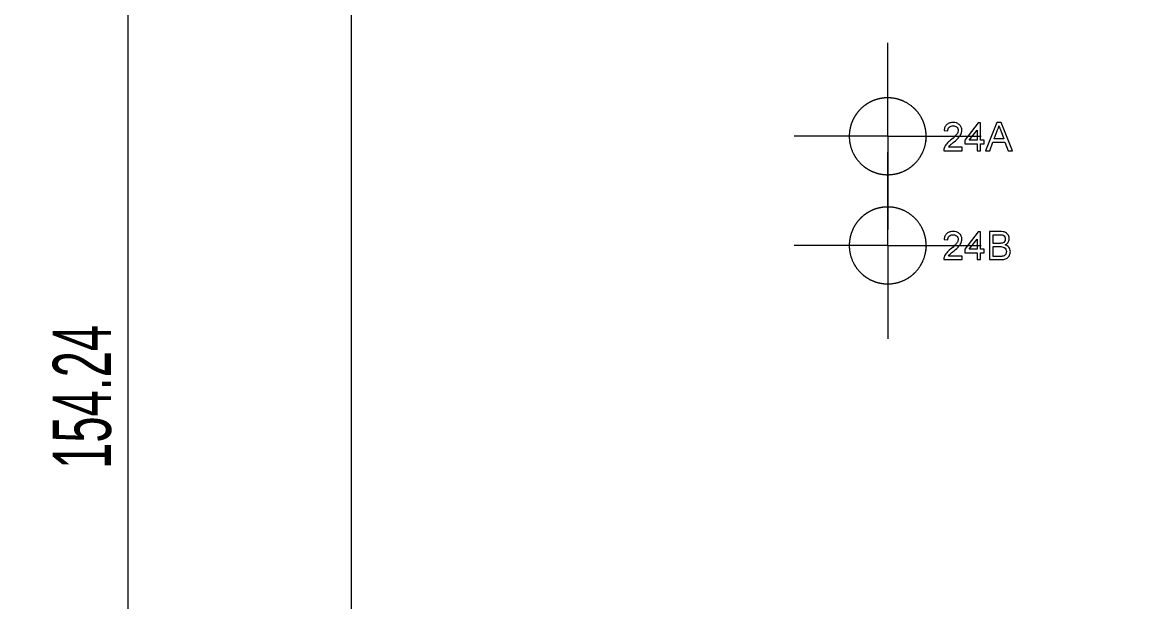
# Model space of a CAD drawing. Header units: millimetres. Extents: x -551 to 210, y 0 to 297.
# Drawn here: x 49 to 99.4, y 166.7 to 193.1 of the extents above; entities that cross this region are included whole.
import ezdxf

# ---------------------------------------------------------------- set-up
doc = ezdxf.new("R2010")
doc.units = ezdxf.units.MM
doc.styles.add('SLDTEXTSTYLE2', font='TXT', dxfattribs={"width": 0.605})
doc.dimstyles.new('SLDDIMSTYLE1', dxfattribs={"dimtxt": 2.568319, "dimasz": 2.568319, "dimexe": 0, "dimexo": 0.0625, "dimgap": 0.64208, "dimtad": 2, "dimrnd": 1e-09, "dimzin": 12, "dimdsep": 46, "dimtxsty": 'SLDTEXTSTYLE2', "dimsah": 1, "dimcen": 0.09, "dimadec": 0, "dimazin": 0, "dimtfac": 1, "dimtofl": 0, "dimtmove": 0, "dimatfit": 3, "dimfxl": 1, "dimtolj": 1, "dimtzin": 12, "dimarcsym": 0})
doc.dimstyles.new('SLDDIMSTYLE3', dxfattribs={"dimtxt": 2.568319, "dimasz": 2.568319, "dimexe": 0, "dimexo": 0.0625, "dimgap": 0.64208, "dimtad": 2, "dimrnd": 1e-09, "dimzin": 12, "dimdsep": 46, "dimtxsty": 'SLDTEXTSTYLE2', "dimblk1": 'NONE', "dimblk2": 'NONE', "dimsah": 1, "dimcen": 0.09, "dimadec": 0, "dimazin": 0, "dimtfac": 1, "dimtofl": 0, "dimtmove": 0, "dimatfit": 3, "dimldrblk": 'NONE', "dimfxl": 1, "dimtolj": 1, "dimtzin": 12, "dimarcsym": 0})

# ---------------------------------------------------------------- blocks, each defined once
blk = doc.blocks.new('*D5')
at = {"color": 7, "linetype": 'Continuous', "lineweight": 0}
for p, q in [((65.496, 252.68), (52.826, 252.68)), ((53.826, 252.68), (53.826, 98.438)), ((65.996, 98.438), (52.826, 98.438))]:
    blk.add_line(p, q, dxfattribs=at)
for points in [[(53.826, 252.68), (53.431, 250.111), (54.222, 250.111)], [(53.826, 98.438), (54.222, 101.006), (53.431, 101.006)]]:
    blk.add_solid(points, dxfattribs=at)
at = {"color": 7, "linetype": 'Continuous', "lineweight": 0, "insert": (50.416, 172.722), "char_height": 2.6458, "attachment_point": 1, "rotation": 90, "style": 'SLDTEXTSTYLE2'}
blk.add_mtext('154.24', dxfattribs=at)
blk = doc.blocks.new('SW_CENTERMARKSYMBOL_0')
at = {"color": 0, "linetype": 'Continuous', "lineweight": 0}
for p, q in [((0, 2.5), (0, 4.25)), ((0, 0), (0, 2.5)), ((-2.5, 0), (-4.25, 0)), ((0, 0), (-2.5, 0)), ((0, 0), (0, -2.5)), ((0, 0), (2.5, 0)), ((2.5, 0), (4.25, 0)), ((0, -2.5), (0, -4.25))]:
    blk.add_line(p, q, dxfattribs=at)
blk = doc.blocks.new('SW_CENTERMARKSYMBOL_1')
at = {"color": 0, "linetype": 'Continuous', "lineweight": 0}
for p, q in [((0, 2.5), (0, 4.25)), ((0, 0), (0, 2.5)), ((-2.5, 0), (-4.25, 0)), ((0, 0), (-2.5, 0)), ((0, 0), (0, -2.5)), ((0, 0), (2.5, 0)), ((2.5, 0), (4.25, 0)), ((0, -2.5), (0, -4.25))]:
    blk.add_line(p, q, dxfattribs=at)
blk = doc.blocks.new('*D14')
at = {"color": 7, "linetype": 'Continuous', "lineweight": 0, "attachment_point": 1, "rotation": 357.2491, "style": 'SLDTEXTSTYLE2'}
for s, insert, char_height in [('R', (137.481, 203.591), 2.646), ('719.48', (140.025, 203.469), 2.6458)]:
    blk.add_mtext(s, dxfattribs=dict(at, insert=insert, char_height=char_height))
blk = doc.blocks.new('_NONE')

msp = doc.modelspace()

# ---------------------------------------------------------------- linework, layer by layer
at = {"color": 7, "linetype": 'Continuous', "lineweight": 15}
for p, q in [((63.996, 233.28), (63.996, 101.386)), ((93.359, 188.486), (92.849, 187.202)), ((93.563, 188.486), (93.359, 188.486)), ((94.073, 187.202), (93.563, 188.486)), ((90.966, 188.124), (91.131, 188.107)), ((92.514, 188.47), (91.905, 187.679)), ((92.108, 187.679), (92.465, 188.142)), ((92.465, 188.142), (92.465, 187.679)), ((92.629, 188.47), (92.514, 188.47)), ((92.629, 187.679), (92.629, 188.47)), ((93.241, 187.745), (93.373, 188.101)), ((93.555, 188.083), (93.68, 187.745)), ((91.905, 187.679), (91.905, 187.515)), ((91.905, 187.515), (92.465, 187.515)), ((92.465, 187.679), (92.108, 187.679)), ((92.465, 187.515), (92.465, 187.202)), ((92.794, 187.679), (92.629, 187.679)), ((92.629, 187.515), (92.794, 187.515)), ((92.629, 187.202), (92.629, 187.515)), ((92.794, 187.515), (92.794, 187.679)), ((93.041, 187.202), (93.187, 187.597)), ((93.187, 187.597), (93.734, 187.597)), ((93.68, 187.745), (93.241, 187.745)), ((93.734, 187.597), (93.88, 187.202)), ((90.95, 187.202), (91.79, 187.202)), ((91.79, 187.366), (91.161, 187.366)), ((91.79, 187.202), (91.79, 187.366)), ((92.465, 187.202), (92.629, 187.202)), ((92.849, 187.202), (93.041, 187.202)), ((93.88, 187.202), (94.073, 187.202)), ((92.514, 183.51), (91.905, 182.72)), ((92.629, 183.51), (92.514, 183.51)), ((92.629, 182.72), (92.629, 183.51)), ((93.024, 183.526), (93.024, 182.242)), ((93.505, 183.526), (93.024, 183.526)), ((90.966, 183.164), (91.131, 183.148)), ((92.108, 182.72), (92.465, 183.182)), ((92.465, 183.182), (92.465, 182.72)), ((93.205, 183.378), (93.45, 183.378)), ((93.205, 182.983), (93.205, 183.378)), ((93.47, 182.983), (93.205, 182.983)), ((91.905, 182.72), (91.905, 182.555)), ((91.905, 182.555), (92.465, 182.555)), ((92.465, 182.72), (92.108, 182.72)), ((92.465, 182.555), (92.465, 182.242)), ((92.794, 182.72), (92.629, 182.72)), ((92.629, 182.555), (92.794, 182.555)), ((92.629, 182.242), (92.629, 182.555)), ((92.794, 182.555), (92.794, 182.72)), ((93.205, 182.835), (93.488, 182.835)), ((93.205, 182.391), (93.205, 182.835)), ((90.95, 182.242), (91.79, 182.242)), ((91.79, 182.407), (91.161, 182.407)), ((91.79, 182.242), (91.79, 182.407)), ((92.465, 182.242), (92.629, 182.242)), ((93.024, 182.242), (93.506, 182.242)), ((93.509, 182.391), (93.205, 182.391))]:
    msp.add_line(p, q, dxfattribs=at)
for points, knots in [([(90.151, 187.629), (90.151, 187.975), (90.139, 188.089), (90.095, 188.312), (90.061, 188.423), (89.974, 188.635), (89.92, 188.736), (89.793, 188.926), (89.719, 189.016), (89.477, 189.258), (89.282, 189.389), (88.86, 189.564), (88.63, 189.61), (88.287, 189.61), (88.171, 189.598), (87.947, 189.554), (87.837, 189.521), (87.625, 189.433), (87.523, 189.378), (87.333, 189.251), (87.245, 189.179), (87.081, 189.015), (87.009, 188.927), (86.882, 188.737), (86.828, 188.635), (86.74, 188.423), (86.707, 188.314), (86.662, 188.09), (86.651, 187.974), (86.65, 187.632), (86.696, 187.402), (86.87, 186.981), (87, 186.786), (87.242, 186.543), (87.332, 186.469), (87.522, 186.342), (87.623, 186.288), (87.834, 186.2), (87.946, 186.166), (88.17, 186.121), (88.283, 186.11), (88.63, 186.11), (88.857, 186.155), (89.176, 186.287), (89.277, 186.34), (89.467, 186.467), (89.557, 186.541), (89.799, 186.784), (89.93, 186.979), (90.104, 187.399), (90.151, 187.629), (90.151, 187.975)], [-0.0625, -0.0625, 0, 0, 0.03125, 0.03125, 0.0625, 0.0625, 0.09375, 0.09375, 0.125, 0.125, 0.1875, 0.1875, 0.25, 0.25, 0.28125, 0.28125, 0.3125, 0.3125, 0.34375, 0.34375, 0.375, 0.375, 0.40625, 0.40625, 0.4375, 0.4375, 0.46875, 0.46875, 0.5, 0.5, 0.5625, 0.5625, 0.625, 0.625, 0.65625, 0.65625, 0.6875, 0.6875, 0.71875, 0.71875, 0.75, 0.75, 0.8125, 0.8125, 0.84375, 0.84375, 0.875, 0.875, 0.9375, 0.9375, 1, 1, 1.03125, 1.03125]), ([(91.378, 188.486), (91.327, 188.485), (91.276, 188.481), (91.178, 188.452), (91.131, 188.428), (91.053, 188.362), (91.023, 188.319), (90.982, 188.226), (90.972, 188.175), (90.966, 188.124)], [0, 0, 0, 0, 0.25, 0.25, 0.5, 0.5, 0.75, 0.75, 1, 1, 1, 1]), ([(91.773, 188.132), (91.772, 188.181), (91.764, 188.231), (91.723, 188.321), (91.693, 188.362), (91.618, 188.427), (91.573, 188.451), (91.478, 188.48), (91.428, 188.485), (91.378, 188.486)], [0, 0, 0, 0, 0.25, 0.25, 0.5, 0.5, 0.75, 0.75, 1, 1, 1, 1]), ([(91.131, 188.107), (91.132, 188.139), (91.136, 188.17), (91.158, 188.229), (91.176, 188.256), (91.222, 188.299), (91.25, 188.315), (91.311, 188.334), (91.343, 188.337), (91.374, 188.338)], [0, 0, 0, 0, 0.25, 0.25, 0.5, 0.5, 0.75, 0.75, 1, 1, 1, 1]), ([(91.608, 188.13), (91.607, 188.081), (91.592, 188.034), (91.544, 187.951), (91.512, 187.914), (91.411, 187.809), (91.338, 187.745), (91.263, 187.682)], [0, 0, 0, 0, 0.25, 0.25, 0.5, 0.5, 1, 1, 1, 1]), ([(91.374, 188.338), (91.404, 188.337), (91.432, 188.334), (91.488, 188.317), (91.514, 188.303), (91.559, 188.265), (91.578, 188.242), (91.603, 188.189), (91.608, 188.159), (91.608, 188.13)], [0, 0, 0, 0, 0.25, 0.25, 0.5, 0.5, 0.75, 0.75, 1, 1, 1, 1]), ([(91.417, 187.605), (91.5, 187.676), (91.585, 187.747), (91.689, 187.876), (91.719, 187.921), (91.762, 188.023), (91.772, 188.076), (91.773, 188.132)], [0, 0, 0, 0, 0.5, 0.5, 0.75, 0.75, 1, 1, 1, 1]), ([(93.373, 188.101), (93.382, 188.12), (93.392, 188.138), (93.401, 188.158), (93.409, 188.177), (93.417, 188.197), (93.424, 188.216), (93.432, 188.236), (93.439, 188.256), (93.445, 188.276), (93.451, 188.297), (93.456, 188.317), (93.461, 188.338)], [0, 0, 0, 0, 0.000063462, 0.000063462, 0.000063462, 0.0001269779, 0.0001269779, 0.0001269779, 0.0001903631, 0.0001903631, 0.0001903631, 0.0002540401, 0.0002540401, 0.0002540401, 0.0002540401]), ([(93.461, 188.338), (93.468, 188.316), (93.477, 188.295), (93.484, 188.274), (93.492, 188.253), (93.5, 188.231), (93.508, 188.21), (93.516, 188.189), (93.524, 188.168), (93.531, 188.146), (93.539, 188.125), (93.547, 188.104), (93.555, 188.083)], [0, 0, 0, 0, 0.0000681408, 0.0000681408, 0.0000681408, 0.0001362776, 0.0001362776, 0.0001362776, 0.0002044169, 0.0002044169, 0.0002044169, 0.0002725562, 0.0002725562, 0.0002725562, 0.0002725562]), ([(91.263, 187.682), (91.201, 187.632), (91.139, 187.58), (91.034, 187.459), (90.994, 187.391), (90.967, 187.316)], [0, 0, 0, 0, 0.5, 0.5, 1, 1, 1, 1]), ([(91.161, 187.366), (91.179, 187.39), (91.197, 187.413), (91.218, 187.434), (91.238, 187.455), (91.261, 187.474), (91.283, 187.493), (91.327, 187.531), (91.372, 187.568), (91.417, 187.605)], [0, 0, 0, 0, 0.0000880175, 0.0000880175, 0.0000880175, 0.0001757972, 0.0001757972, 0.0001757972, 0.0003498838, 0.0003498838, 0.0003498838, 0.0003498838]), ([(90.967, 187.316), (90.964, 187.307), (90.961, 187.298), (90.959, 187.288), (90.957, 187.279), (90.955, 187.269), (90.953, 187.26), (90.951, 187.241), (90.95, 187.221), (90.95, 187.202)], [0, 0, 0, 0, 0.0000290861, 0.0000290861, 0.0000290861, 0.0000582239, 0.0000582239, 0.0000582239, 0.0001164698, 0.0001164698, 0.0001164698, 0.0001164698]), ([(90.151, 182.659), (90.151, 183.005), (90.139, 183.119), (90.095, 183.342), (90.061, 183.453), (89.974, 183.665), (89.92, 183.766), (89.793, 183.956), (89.719, 184.046), (89.477, 184.288), (89.282, 184.419), (88.861, 184.594), (88.63, 184.64), (88.287, 184.64), (88.171, 184.628), (87.946, 184.584), (87.837, 184.551), (87.625, 184.463), (87.523, 184.408), (87.333, 184.281), (87.245, 184.209), (87.081, 184.045), (87.009, 183.957), (86.882, 183.767), (86.827, 183.665), (86.74, 183.453), (86.707, 183.344), (86.662, 183.12), (86.651, 183.004), (86.65, 182.662), (86.696, 182.432), (86.87, 182.011), (87, 181.816), (87.242, 181.573), (87.332, 181.499), (87.522, 181.372), (87.622, 181.318), (87.834, 181.23), (87.946, 181.196), (88.17, 181.151), (88.283, 181.14), (88.63, 181.14), (88.857, 181.185), (89.176, 181.317), (89.277, 181.371), (89.467, 181.497), (89.557, 181.571), (89.799, 181.814), (89.93, 182.009), (90.104, 182.429), (90.151, 182.659), (90.151, 183.005)], [-0.0625, -0.0625, 0, 0, 0.03125, 0.03125, 0.0625, 0.0625, 0.09375, 0.09375, 0.125, 0.125, 0.1875, 0.1875, 0.25, 0.25, 0.28125, 0.28125, 0.3125, 0.3125, 0.34375, 0.34375, 0.375, 0.375, 0.40625, 0.40625, 0.4375, 0.4375, 0.46875, 0.46875, 0.5, 0.5, 0.5625, 0.5625, 0.625, 0.625, 0.65625, 0.65625, 0.6875, 0.6875, 0.71875, 0.71875, 0.75, 0.75, 0.8125, 0.8125, 0.84375, 0.84375, 0.875, 0.875, 0.9375, 0.9375, 1, 1, 1.03125, 1.03125]), ([(91.378, 183.526), (91.327, 183.525), (91.276, 183.521), (91.178, 183.493), (91.131, 183.469), (91.053, 183.402), (91.023, 183.36), (90.982, 183.266), (90.972, 183.215), (90.966, 183.164)], [0, 0, 0, 0, 0.25, 0.25, 0.5, 0.5, 0.75, 0.75, 1, 1, 1, 1]), ([(91.773, 183.172), (91.772, 183.222), (91.764, 183.272), (91.723, 183.362), (91.693, 183.402), (91.618, 183.468), (91.573, 183.492), (91.478, 183.521), (91.428, 183.526), (91.378, 183.526)], [0, 0, 0, 0, 0.25, 0.25, 0.5, 0.5, 0.75, 0.75, 1, 1, 1, 1]), ([(93.93, 183.194), (93.929, 183.219), (93.927, 183.244), (93.914, 183.293), (93.905, 183.317), (93.871, 183.385), (93.838, 183.426), (93.756, 183.484), (93.707, 183.503), (93.608, 183.523), (93.556, 183.526), (93.505, 183.526)], [0, 0, 0, 0, 0.125, 0.125, 0.25, 0.25, 0.5, 0.5, 0.75, 0.75, 1, 1, 1, 1]), ([(91.131, 183.148), (91.132, 183.179), (91.136, 183.21), (91.158, 183.27), (91.176, 183.297), (91.222, 183.339), (91.25, 183.355), (91.311, 183.375), (91.343, 183.378), (91.374, 183.378)], [0, 0, 0, 0, 0.25, 0.25, 0.5, 0.5, 0.75, 0.75, 1, 1, 1, 1]), ([(91.608, 183.17), (91.607, 183.122), (91.592, 183.075), (91.544, 182.991), (91.512, 182.954), (91.411, 182.849), (91.338, 182.785), (91.263, 182.723)], [0, 0, 0, 0, 0.25, 0.25, 0.5, 0.5, 1, 1, 1, 1]), ([(91.374, 183.378), (91.404, 183.378), (91.432, 183.375), (91.488, 183.358), (91.514, 183.344), (91.559, 183.305), (91.578, 183.282), (91.603, 183.229), (91.608, 183.2), (91.608, 183.17)], [0, 0, 0, 0, 0.25, 0.25, 0.5, 0.5, 0.75, 0.75, 1, 1, 1, 1]), ([(91.417, 182.645), (91.5, 182.717), (91.585, 182.787), (91.689, 182.916), (91.719, 182.961), (91.762, 183.063), (91.772, 183.117), (91.773, 183.172)], [0, 0, 0, 0, 0.5, 0.5, 0.75, 0.75, 1, 1, 1, 1]), ([(93.45, 183.378), (93.484, 183.378), (93.519, 183.378), (93.587, 183.372), (93.622, 183.368), (93.685, 183.338), (93.711, 183.311), (93.742, 183.248), (93.748, 183.213), (93.749, 183.178)], [0, 0, 0, 0, 0.25, 0.25, 0.5, 0.5, 0.75, 0.75, 1, 1, 1, 1]), ([(93.624, 182.998), (93.612, 182.995), (93.599, 182.992), (93.586, 182.99), (93.574, 182.988), (93.561, 182.987), (93.548, 182.986), (93.522, 182.984), (93.496, 182.983), (93.47, 182.983)], [0, 0, 0, 0, 0.0000390561, 0.0000390561, 0.0000390561, 0.0000779638, 0.0000779638, 0.0000779638, 0.0001554126, 0.0001554126, 0.0001554126, 0.0001554126]), ([(93.749, 183.178), (93.747, 183.139), (93.741, 183.099), (93.698, 183.033), (93.662, 183.011), (93.624, 182.998)], [0, 0, 0, 0, 0.5, 0.5, 1, 1, 1, 1]), ([(93.737, 182.917), (93.764, 182.931), (93.79, 182.945), (93.836, 182.981), (93.858, 183.002), (93.892, 183.051), (93.906, 183.078), (93.925, 183.134), (93.929, 183.164), (93.93, 183.194)], [0, 0, 0, 0, 0.25, 0.25, 0.5, 0.5, 0.75, 0.75, 1, 1, 1, 1]), ([(91.263, 182.723), (91.201, 182.673), (91.139, 182.621), (91.034, 182.5), (90.994, 182.432), (90.967, 182.357)], [0, 0, 0, 0, 0.5, 0.5, 1, 1, 1, 1]), ([(91.161, 182.407), (91.179, 182.43), (91.197, 182.454), (91.218, 182.475), (91.238, 182.495), (91.261, 182.514), (91.283, 182.534), (91.327, 182.571), (91.372, 182.608), (91.417, 182.645)], [0, 0, 0, 0, 0.0000880174, 0.0000880174, 0.0000880174, 0.0001757974, 0.0001757974, 0.0001757974, 0.0003499602, 0.0003499602, 0.0003499602, 0.0003499602]), ([(93.488, 182.835), (93.525, 182.835), (93.561, 182.834), (93.634, 182.824), (93.67, 182.816), (93.733, 182.78), (93.758, 182.751), (93.791, 182.686), (93.797, 182.649), (93.798, 182.613)], [0, 0, 0, 0, 0.25, 0.25, 0.5, 0.5, 0.75, 0.75, 1, 1, 1, 1]), ([(93.506, 182.242), (93.563, 182.243), (93.62, 182.245), (93.731, 182.266), (93.787, 182.284), (93.882, 182.348), (93.918, 182.394), (93.954, 182.471), (93.964, 182.498), (93.977, 182.553), (93.978, 182.582), (93.979, 182.61)], [0, 0, 0, 0, 0.25, 0.25, 0.5, 0.5, 0.75, 0.75, 0.875, 0.875, 1, 1, 1, 1]), ([(93.798, 182.613), (93.797, 182.587), (93.795, 182.562), (93.78, 182.513), (93.768, 182.489), (93.736, 182.449), (93.716, 182.432), (93.669, 182.409), (93.644, 182.402), (93.619, 182.397)], [0, 0, 0, 0, 0.25, 0.25, 0.5, 0.5, 0.75, 0.75, 1, 1, 1, 1]), ([(93.979, 182.61), (93.978, 182.646), (93.974, 182.68), (93.952, 182.748), (93.935, 182.778), (93.892, 182.833), (93.865, 182.857), (93.804, 182.894), (93.771, 182.907), (93.737, 182.917)], [0, 0, 0, 0, 0.25, 0.25, 0.5, 0.5, 0.75, 0.75, 1, 1, 1, 1]), ([(90.967, 182.357), (90.964, 182.347), (90.961, 182.338), (90.959, 182.329), (90.957, 182.319), (90.955, 182.31), (90.953, 182.3), (90.951, 182.281), (90.95, 182.262), (90.95, 182.242)], [0, 0, 0, 0, 0.0000290861, 0.0000290861, 0.0000290861, 0.0000582238, 0.0000582238, 0.0000582238, 0.0001165225, 0.0001165225, 0.0001165225, 0.0001165225]), ([(93.619, 182.397), (93.61, 182.395), (93.601, 182.394), (93.592, 182.393), (93.583, 182.392), (93.573, 182.392), (93.564, 182.392), (93.546, 182.391), (93.528, 182.391), (93.509, 182.391)], [0, 0, 0, 0, 0.00002756, 0.00002756, 0.00002756, 0.0000551251, 0.0000551251, 0.0000551251, 0.0001101085, 0.0001101085, 0.0001101085, 0.0001101085])]:
    msp.add_open_spline(points, degree=3, knots=knots, dxfattribs=at)

# ---------------------------------------------------------------- block references
at = {"color": 7, "linetype": 'Continuous', "lineweight": 0}
for name, p in [('SW_CENTERMARKSYMBOL_1', (88.401, 187.86)), ('SW_CENTERMARKSYMBOL_0', (88.401, 182.89))]:
    msp.add_blockref(name, p, dxfattribs=at)

# ---------------------------------------------------------------- dimensions: what is measured, and where the dimension line sits
dim = msp.add_linear_dim(base=(53.826, 98.438), p1=(66.496, 252.68), p2=(66.996, 98.438), angle=90, dimstyle='SLDDIMSTYLE1', dxfattribs=at)
dim.commit()
dim.dimension.update_dxf_attribs({"geometry": '*D5', "text_midpoint": (53.826, 178.11), "dimtype": 160})
dim = msp.add_radius_dim(center=(-551.323, 233.28), mpoint=(0, 0), dimstyle='SLDDIMSTYLE3', dxfattribs=at)
dim.commit()
dim.dimension.update_dxf_attribs({"geometry": '*D14', "text_midpoint": (143.89, 199.875), "dimtype": 164})

doc.saveas('drawing.dxf')
